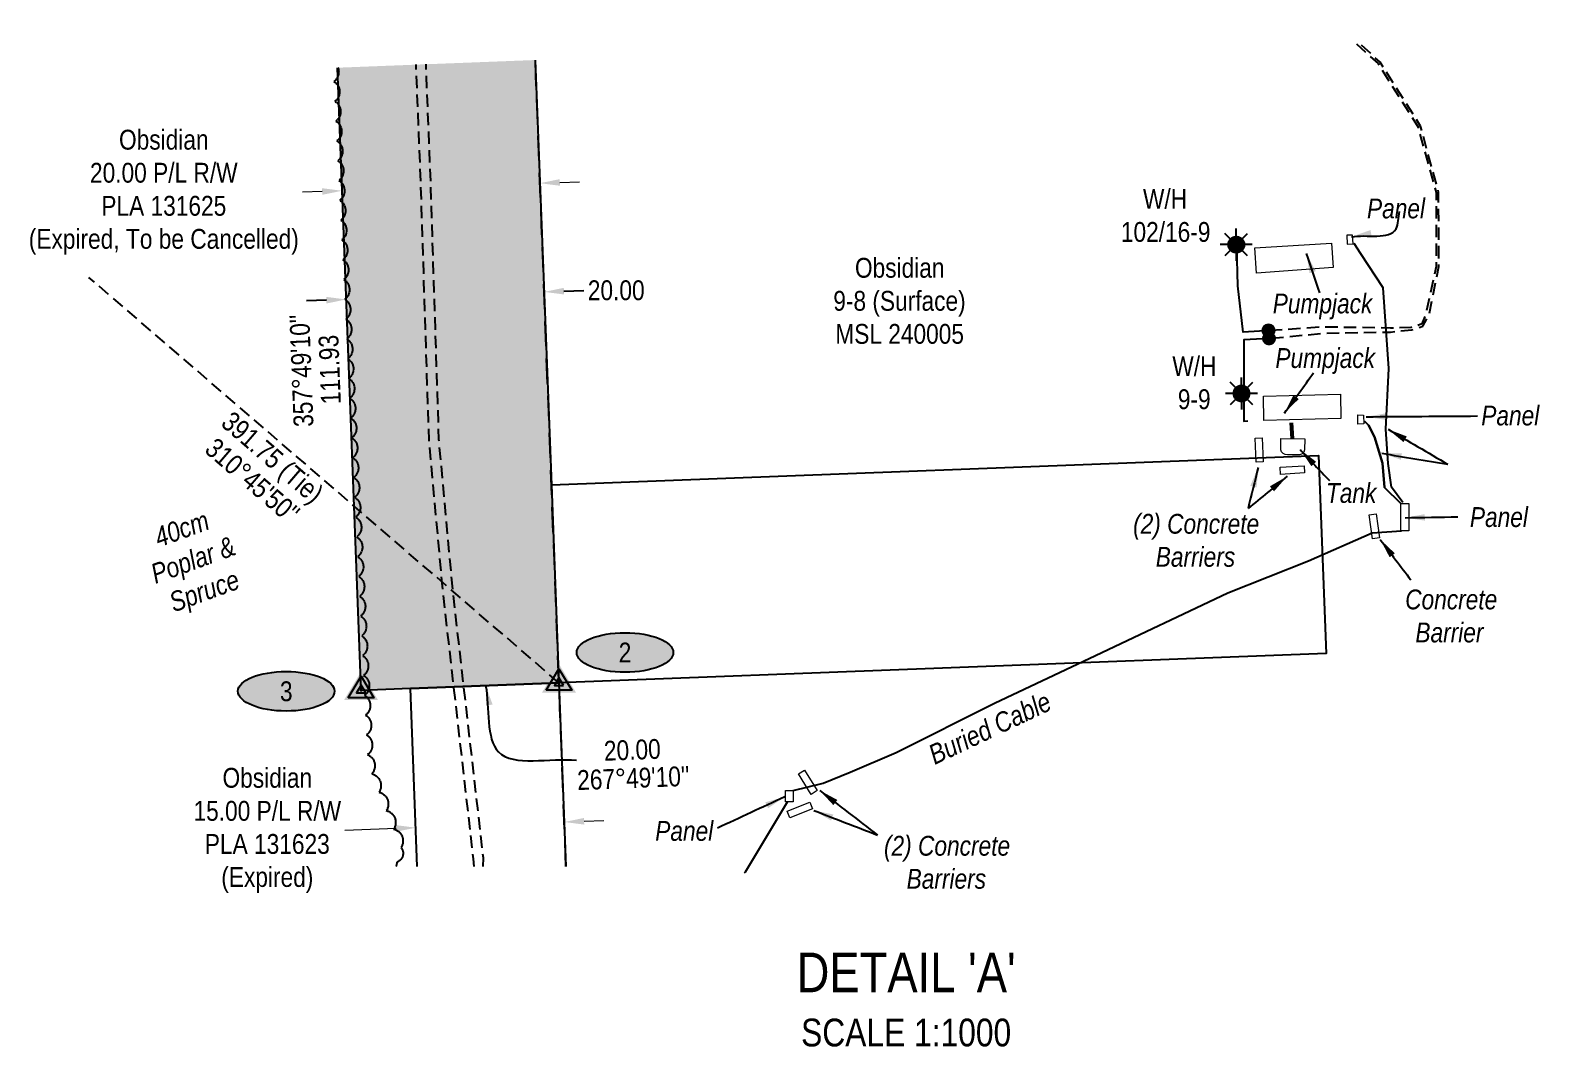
# Model space of a CAD drawing. Extents: x 604743 to 608691, y 5877740 to 5881429.
# Drawn here: x 606408 to 607170, y 5878021 to 5878534 of the extents above; entities that cross this region are included whole.
import ezdxf
from ezdxf.enums import TextEntityAlignment as Align

# ---------------------------------------------------------------- set-up
doc = ezdxf.new("R2010")
doc.units = 0
doc.header["$LTSCALE"] = 5
doc.header["$PDMODE"] = 34
doc.header["$PDSIZE"] = 0.03
for name, pattern in [('0', [1, 1, 0]), ('foc-ACCESSROAD', [3.75, 2.5, -1.25]), ('foc-TIELINE', [1.875, 1.25, -0.625]), ('UG_PIPE', [1.875, 1.25, -0.625])]:
    doc.linetypes.add(name, pattern=pattern)
doc.layers.get('Defpoints').update_dxf_attribs({"color": 9})
for name, color, linetype in [('AS-CABLE', 224, 'foc-CABLE'), ('AS-PIPE-UG', 44, 'UG_PIPE'), ('AS-SYMBOL', 7, 'Continuous'), ('C-RW', 13, 'Continuous'), ('C-WS', 13, 'foc-ACCESSROAD'), ('C-WS-S', 8, 'Continuous'), ('DETAIL-T', 7, 'Continuous'), ('L-BD', 7, 'Continuous'), ('L-MON', 1, 'Continuous'), ('L-TIE', 7, 'foc-TIELINE'), ('P-ELEVATION', 7, 'Continuous'), ('P-PROPOSED', 10, 'Continuous'), ('P-PROPOSED-H', 21, 'Continuous'), ('P-STATION', 7, 'Continuous'), ('P-TXT', 4, 'Continuous'), ('T-BUSH', 110, '0'), ('T-BUSH-T', 110, 'Continuous')]:
    doc.layers.add(name, color=color, linetype=linetype)
for name, color, linetype, lineweight in [('AS-GENERAL', 48, 'Continuous', 18), ('C-RW-T', 13, 'Continuous', 9), ('C-WS-T', 13, 'Continuous', 9), ('T-TEXT', 48, 'Continuous', 18)]:
    doc.layers.add(name, color=color, linetype=linetype, lineweight=lineweight)
doc.layers.add('AS-PIPE-AG', color=7, linetype='Continuous', true_color=0x7d00fa)
doc.styles.add('80', font='ARIALN.TTF', dxfattribs={"height": 10})
doc.styles.add('80CG', font='ARIALN.TTF', dxfattribs={"height": 10})
doc.styles.add('80L', font='ARIALN.TTF', dxfattribs={"height": 10})
doc.styles.add('80LS', font='ARIALNI.TTF', dxfattribs={"height": 10})
doc.styles.add('foc-LtypeFont', font='ARIALN.TTF', dxfattribs={"height": 7.35})
doc.linetypes.add('foc-CABLE', pattern='A,2,-1,["C",foc-LtypeFont,S=0.2,R=0,X=-0.625,Y=-0.75],-1.24,8', length=12.24)
doc.dimstyles.new('Compass 5 000', dxfattribs={"dimscale": 5, "dimtxt": 9, "dimasz": 2, "dimexe": 0.2, "dimexo": 0.0625, "dimgap": 0.5, "dimtad": 0, "dimtih": 1, "dimtoh": 1, "dimzin": 0, "dimdsep": 46, "dimtxsty": '80CG', "dimcen": 0.1, "dimse1": 1, "dimse2": 1, "dimclrd": 256, "dimclrt": 256, "dimaunit": 1, "dimadec": 4, "dimazin": 0, "dimtfac": 0.06, "dimtofl": 0, "dimtmove": 0, "dimatfit": 1, "dimfxl": 0.2, "dimtolj": 1, "dimtzin": 0, "dimlwd": -1, "dimarcsym": 0})

# ---------------------------------------------------------------- blocks, each defined once
blk = doc.blocks.new('GAS')
h = blk.add_hatch(color=255)
h.dxf.hatch_style = 1
edge = h.paths.add_edge_path()
edge.add_arc((0, 0), 0.9, 0, 360)
for p, q in [((0, 0.81), (0, 1.62)), ((-0.81, 0), (-1.62, 0)), ((-0.57, 0.57), (-1.14, 1.14)), ((0.57, 0.57), (1.14, 1.14)), ((1.62, 0), (0.81, 0)), ((-0.57, -0.57), (-1.14, -1.14)), ((0, -0.81), (0, -1.62)), ((1.14, -1.14), (0.57, -0.57))]:
    blk.add_line(p, q)
blk.add_circle((0, 0), 0.8)
blk = doc.blocks.new('RISER')
h = blk.add_hatch(color=255)
h.dxf.hatch_style = 1
edge = h.paths.add_edge_path()
edge.add_arc((0, 0), 0.7, 0, 360)
blk.add_hatch(color=13).paths.add_polyline_path([(0.58, -0.15), (-0.58, -0.15, 0.774597)])
at = {"color": 13}
blk.add_line((-0.58, -0.15), (0.58, -0.15), dxfattribs=at)
blk.add_circle((0, 0), 0.6, dxfattribs=at)
blk = doc.blocks.new('*D633')
at = {"layer": 'C-RW-T', "transparency": 16777216}
for p, q in [((606555.62, 5878452.71), (606545.63, 5878452.33)), ((606675.49, 5878457.28), (606685.49, 5878457.66))]:
    blk.add_line(p, q, dxfattribs=at)
for points in [[(606555.56, 5878454.38), (606555.69, 5878451.05), (606565.62, 5878453.09)], [(606675.43, 5878458.94), (606675.56, 5878455.61), (606665.5, 5878456.9)]]:
    blk.add_solid(points, dxfattribs=at)
at = {"layer": 'Defpoints', "color": 0, "transparency": 16777216}
for p in [(606665.5, 5878456.9), (606567.85, 5878394.37), (606667.74, 5878398.17)]:
    blk.add_point(p, dxfattribs=at)
at = {"layer": 'C-RW-T', "transparency": 16777216, "insert": (606475.69, 5878452.33), "char_height": 10, "attachment_point": 5, "style": '80CG'}
blk.add_mtext('\\A1;Obsidian\\P20.00 P/L R/W\\PPLA 131625\\P(Expired, To be Cancelled)', dxfattribs=at)
blk = doc.blocks.new('*D634')
at = {"layer": 'C-RW-T', "transparency": 16777216}
for p, q in [((606687.76, 5878135.16), (606697.75, 5878135.54)), ((606592.86, 5878131.54), (606567.01, 5878130.56))]:
    blk.add_line(p, q, dxfattribs=at)
for points in [[(606592.8, 5878133.21), (606592.93, 5878129.88), (606602.86, 5878131.92)], [(606687.7, 5878136.82), (606687.82, 5878133.49), (606677.77, 5878134.78)]]:
    blk.add_solid(points, dxfattribs=at)
at = {"layer": 'Defpoints', "color": 0, "transparency": 16777216}
for p in [(606601.89, 5878157.21), (606676.81, 5878160.06), (606602.86, 5878131.92)]:
    blk.add_point(p, dxfattribs=at)
at = {"layer": 'C-RW-T', "transparency": 16777216, "insert": (606527.92, 5878130.56), "char_height": 10, "attachment_point": 5, "style": '80CG'}
blk.add_mtext('\\A1;Obsidian\\P15.00 P/L R/W\\PPLA 131623\\P(Expired)', dxfattribs=at)
blk = doc.blocks.new('*D652')
at = {"layer": 'Defpoints', "color": 0, "transparency": 16777216}
for p in [(606667.36, 5878408.17), (606567.47, 5878404.36), (606667.59, 5878402.09)]:
    blk.add_point(p, dxfattribs=at)
at = {"layer": 'P-TXT', "transparency": 16777216}
for p, q in [((606677.58, 5878402.47), (606687.57, 5878402.85)), ((606557.71, 5878397.9), (606547.72, 5878397.52))]:
    blk.add_line(p, q, dxfattribs=at)
for points in [[(606557.65, 5878399.57), (606557.77, 5878396.24), (606567.7, 5878398.28)], [(606677.52, 5878404.13), (606677.65, 5878400.8), (606667.59, 5878402.09)]]:
    blk.add_solid(points, dxfattribs=at)
at = {"layer": 'P-TXT', "transparency": 16777216, "insert": (606703.97, 5878402.85), "char_height": 10, "attachment_point": 5, "style": '80CG'}
blk.add_mtext('\\A1;20.00', dxfattribs=at)
blk = doc.blocks.new('TRIA')
blk.add_hatch(color=255).paths.add_polyline_path([(-0.04, 1.52), (-1.47, -0.87), (1.39, -0.87)])
blk = doc.blocks.new('Hybrid_EC')
at = {"color": 251}
for points in [[(-1.3, -0.74), (0, 1.42), (1.3, -0.74)], [(0.47, -0.26), (0, 0.53), (-0.47, -0.26)]]:
    blk.add_lwpolyline(points, close=True, dxfattribs=at)
at = {"layer": 'Defpoints'}
blk.add_circle((0, 0), 0.05, dxfattribs=at)
at = {"xscale": 1.2, "yscale": 1.2, "zscale": 1.2}
blk.add_blockref('TRIA', (0.05, 0.06), dxfattribs=at)
blk = doc.blocks.new('*U657')
at = {"layer": 'P-ELEVATION'}
h = blk.add_hatch(color=111, dxfattribs=at)
h.dxf.hatch_style = 1
edge = h.paths.add_edge_path()
edge.add_ellipse((0, 0), major_axis=(-24.38, 0), ratio=0.410256, start_angle=0, end_angle=360)
at = {"layer": 'P-ELEVATION', "color": 7, "flags": 128}
blk.add_lwpolyline([(0, 0, 12.5, 0, 0), (-13.44, -0.46, 0, 0, 0)], format="xyseb", dxfattribs=at)
at = {"layer": 'P-ELEVATION', "color": 7}
blk.add_ellipse((0, 0), major_axis=(-24.38, 0), ratio=0.410256, dxfattribs=at)
at = {"layer": 'P-ELEVATION', "style": '80'}
blk.add_attdef('ELEVATION', text='', height=10, dxfattribs=at).set_placement((0, 0), align=Align.MIDDLE_CENTER)

msp = doc.modelspace()

# ---------------------------------------------------------------- hatches: boundary and pattern name
at = {"layer": 'P-PROPOSED-H'}
h = msp.add_hatch(color=256, dxfattribs=at)
h.dxf.hatch_style = 1
h.paths.add_polyline_path([(606671.292, 5878304.849), (606663.137, 5878519.014), (606563.255, 5878515.133), (606575.211, 5878201.16), (606600.183, 5878202.111), (606675.096, 5878204.964)])

# ---------------------------------------------------------------- linework, layer by layer
at = {"layer": 'AS-CABLE', "flags": 128}
for points in [[(607100.952, 5878295.834), (607095.222, 5878303.649), (607093.402, 5878315.604), (607092.217, 5878332.944), (607093.802, 5878363.429), (607091.027, 5878404.169), (607079.752, 5878421.319), (607076.327, 5878426.484)], [(607100.952, 5878295.834), (607095.222, 5878303.649), (607093.402, 5878315.604), (607092.217, 5878332.944), (607093.802, 5878363.429)], [(607081.522, 5878336.934), (607083.537, 5878334.959), (607086.562, 5878328.959), (607090.652, 5878315.769), (607091.612, 5878303.524), (607099.837, 5878295.364)], [(607099.837, 5878295.364), (607091.612, 5878303.524), (607090.652, 5878315.769), (607086.562, 5878328.959), (607083.537, 5878334.959)], [(606793.332, 5878150.674), (606808.347, 5878154.424), (606822.032, 5878159.884), (606845.142, 5878169.759), (606894.852, 5878194.704), (606945.762, 5878218.799), (607012.652, 5878250.304), (607053.352, 5878266.469), (607085.332, 5878280.539), (607100.177, 5878281.644)], [(606793.332, 5878150.674), (606808.347, 5878154.424), (606822.032, 5878159.884), (606845.142, 5878169.759), (606894.852, 5878194.704), (606945.762, 5878218.799), (607012.652, 5878250.304), (607053.352, 5878266.469), (607085.332, 5878280.539), (607100.177, 5878281.644)], [(606768.677, 5878109.236), (606769.137, 5878109.699), (606790.457, 5878144.969)], [(606768.677, 5878109.236), (606769.137, 5878109.699), (606790.457, 5878144.969)]]:
    msp.add_lwpolyline(points, dxfattribs=at)
at = {"layer": 'AS-GENERAL', "flags": 128}
for points in [[(607072.807, 5878426.184), (607075.762, 5878426.309), (607075.537, 5878430.779), (607072.557, 5878430.714)], [(607065.75, 5878414.397), (607026.999, 5878411.468), (607026.17, 5878424.383), (607064.823, 5878426.657)], [(607069.657, 5878338.194), (607030.808, 5878337.22), (607030.5, 5878349.511), (607069.349, 5878350.484)], [(607081.142, 5878335.494), (607078.182, 5878335.334), (607078.117, 5878340.064), (607081.042, 5878339.864)]]:
    msp.add_lwpolyline(points, close=True, dxfattribs=at)
at = {"layer": 'AS-GENERAL'}
for points in [[(607026.288, 5878328.403), (607029.862, 5878328.556), (607030.383, 5878316.384), (607026.808, 5878316.231)], [(607051.12, 5878314.38), (607051.332, 5878310.808), (607039.17, 5878310.086), (607038.958, 5878313.657)], [(607099.837, 5878295.364), (607103.848, 5878295.364), (607103.848, 5878281.644), (607099.837, 5878281.644)], [(607089.133, 5878278.087), (607085.594, 5878277.565), (607083.815, 5878289.618), (607087.355, 5878290.14)], [(606795.868, 5878159.065), (606798.906, 5878160.956), (606805.343, 5878150.612), (606802.306, 5878148.722)], [(606789.435, 5878150.674), (606793.332, 5878150.674), (606793.332, 5878144.969), (606789.435, 5878144.969)], [(606791.586, 5878136.945), (606790.28, 5878140.276), (606801.623, 5878144.723), (606802.929, 5878141.392)]]:
    msp.add_lwpolyline(points, close=True, dxfattribs=at)
msp.add_lwpolyline([(607048.354, 5878319.885), (607042.643, 5878319.975, -0.3710626), (607039.279, 5878322.485), (607039.369, 5878328.196), (607051.421, 5878328.007), (607051.334, 5878322.485, -0.3838949), (607047.688, 5878319.896)], format="xyb", dxfattribs=at)
at = {"layer": 'AS-PIPE-AG', "flags": 128}
for points in [[(607034.172, 5878382.564), (607020.378, 5878381.806), (607017.603, 5878405.217), (607017.16, 5878425.058)], [(607033.352, 5878378.589), (607020.588, 5878377.898), (607020.638, 5878336.898), (607022.662, 5878337.016)], [(607044.657, 5878328.113), (607044.255, 5878336.057)], [(607045.655, 5878328.164), (607045.255, 5878336.082)]]:
    msp.add_lwpolyline(points, dxfattribs=at)
at = {"layer": 'AS-PIPE-UG', "flags": 128}
for points in [[(607077.429, 5878527.103), (607088.372, 5878517.214), (607108.532, 5878485.209), (607117.737, 5878452.154), (607117.752, 5878414.954), (607112.362, 5878390.879), (607110.537, 5878385.924), (607105.117, 5878384.124), (607094.627, 5878383.829), (607060.637, 5878384.374), (607034.172, 5878382.564)], [(607034.467, 5878378.684), (607061.262, 5878381.319), (607094.582, 5878381.839), (607105.387, 5878382.959), (607111.002, 5878384.819), (607114.032, 5878390.289), (607119.042, 5878414.819), (607118.902, 5878452.379), (607109.782, 5878485.724), (607089.432, 5878517.919), (607079.271, 5878527.139)], [(606632.224, 5878112.376), (606631.952, 5878116.259), (606616.587, 5878250.734), (606609.532, 5878327.319), (606605.372, 5878457.304), (606603.007, 5878516.724)], [(606636.81, 5878112.376), (606636.93, 5878116.718), (606621.559, 5878251.247), (606614.523, 5878327.629), (606610.367, 5878457.484), (606608.001, 5878516.914)]]:
    msp.add_lwpolyline(points, dxfattribs=at)
at = {"layer": 'C-RW'}
for points in [[(606663.137, 5878519.014), (606671.292, 5878304.849), (607058.349, 5878319.589), (607062.153, 5878219.704), (606675.096, 5878204.964), (606600.183, 5878202.111), (606575.211, 5878201.16), (606563.255, 5878515.133)], [(606603.6, 5878112.376), (606600.183, 5878202.111), (606675.096, 5878204.964), (606678.622, 5878112.376)]]:
    msp.add_lwpolyline(points, dxfattribs=at)
at = {"layer": 'C-WS', "flags": 128}
msp.add_lwpolyline([(606678.622, 5878112.376), (606663.137, 5878519.014)], dxfattribs=at)
at = {"layer": 'P-PROPOSED', "flags": 128}
msp.add_lwpolyline([(606663.137, 5878519.014), (606671.292, 5878304.849), (606675.096, 5878204.964), (606600.183, 5878202.111), (606575.211, 5878201.16), (606563.255, 5878515.133)], dxfattribs=at)
at = {"layer": 'T-BUSH', "flags": 128}
msp.add_lwpolyline([(606563.512, 5878515.22, -0.3323036), (606561.569, 5878508.18, -0.5205671), (606562.059, 5878498.196, -0.5205671), (606562.549, 5878488.212, -0.5205671), (606563.039, 5878478.229, -0.5205671), (606563.529, 5878468.245, -0.5205671), (606564.019, 5878458.261, -0.5205671), (606564.514, 5878448.278, -0.5205671), (606565.015, 5878438.294, -0.5205671), (606565.516, 5878428.311, -0.5205671), (606566.017, 5878418.328, -0.5205671), (606566.518, 5878408.345, -0.5205671), (606567.019, 5878398.362, -0.5205671), (606567.52, 5878388.378, -0.5205671), (606568.021, 5878378.395, -0.5205671), (606568.522, 5878368.412, -0.5205671), (606569.023, 5878358.429, -0.5205671), (606569.524, 5878348.446, -0.5205671), (606570.025, 5878338.462, -0.5205671), (606570.526, 5878328.479, -0.5205671), (606571.027, 5878318.496, -0.5205671), (606571.528, 5878308.513, -0.5205671), (606572.029, 5878298.53, -0.5205671), (606572.53, 5878288.546, -0.5205671), (606573.031, 5878278.563, -0.5205671), (606573.532, 5878268.58, -0.5205671), (606574.033, 5878258.597, -0.5205671), (606574.534, 5878248.613, -0.5205671), (606575.035, 5878238.63, -0.5205671), (606575.536, 5878228.647, -0.5205671), (606576.037, 5878218.664, -0.5205671), (606576.538, 5878208.681, -0.5205671), (606577.04, 5878198.697, -0.5205671), (606577.541, 5878188.714, -0.5205671), (606578.042, 5878178.731, -0.5205671), (606578.543, 5878168.748, -0.5205671), (606580.583, 5878159.1, -0.5205671), (606584.279, 5878149.813, -0.5205671), (606587.976, 5878140.526, -0.5205671), (606591.672, 5878131.238, -0.5205671), (606595.369, 5878121.951, -0.5205671), (606593.268, 5878114.491, -0.0892987), (606592.822, 5878112.376, -0.0892987)], format="xyb", dxfattribs=at)

# ---------------------------------------------------------------- block references
at = {"layer": 'AS-SYMBOL'}
for p, xscale, yscale, zscale in [((607033.087, 5878382.664), 4.997884199999981, 4.997884199999981, 4.997884199999981), ((607033.087, 5878382.664), 4.997902048803396, 4.997902048803396, 4.997902048803396), ((607033.352, 5878378.589), 4.997884199999981, 4.997884199999981, 4.997884199999981), ((607033.352, 5878378.589), 4.997902048803396, 4.997902048803396, 4.997902048803396)]:
    msp.add_blockref('RISER', p, dxfattribs=dict(at, xscale=xscale, yscale=yscale, zscale=zscale))
at = {"layer": 'C-WS-S', "xscale": 4.997884199999981, "yscale": 4.997884199999981, "zscale": 4.997884199999981}
for p in [(607016.815, 5878425.911), (607019.476, 5878350.884)]:
    msp.add_blockref('GAS', p, dxfattribs=at)
at = {"layer": 'L-MON', "xscale": 4.997884199999986, "yscale": 4.997884199999986, "zscale": 4.997884199999986}
for p in [(606575.211, 5878201.16), (606675.096, 5878204.964)]:
    msp.add_blockref('Hybrid_EC', p, dxfattribs=at)
at = {"layer": 'P-STATION', "xscale": 0.9991180589313364, "yscale": 0.9991180589313364, "zscale": 0.9991180589313364}
for p, values in [((606708.4, 5878220.263), {'ELEVATION': '2'}), ((606537.487, 5878200.709), {'ELEVATION': '3'})]:
    msp.add_blockref('*U657', p, dxfattribs=at).add_auto_attribs(values)

# ---------------------------------------------------------------- texts
at = {"layer": 'AS-CABLE', "insert": (606860.41, 5878172.557), "char_height": 9.9958, "attachment_point": 1, "rotation": 25.327547, "style": '80L'}
msp.add_mtext_dynamic_manual_height_columns('{\\fArial Narrow|b0|i1|c0|p34;Buried Cable}', width=66.00681, gutter_width=49.979, heights=[0], dxfattribs=at)
at = {"layer": 'C-WS-T', "char_height": 9.99157, "attachment_point": 1, "style": '80L'}
for s, width, insert in [('\\pi11.826;W/H\\P\\pi0.67283;102/16-9', 44.78788, (606957.937, 5878453.975)), ('\\pi11.214;Obsidian\\P\\pi0.29229;9-8 (Surface)\\P\\pi1.3214;MSL 240005', 66.225, (606813.208, 5878419.237)), ('\\pi0.79425;W/H\\P\\pi3.5784;9-9', 22.72348, (606983.769, 5878369.636))]:
    msp.add_mtext_dynamic_manual_height_columns(s, width=width, gutter_width=49.979, heights=[0], dxfattribs=dict(at, insert=insert))
at = {"layer": 'DETAIL-T', "color": 3, "insert": (606850.262, 5878045.192), "char_height": 19.9847, "width": 176.79901, "attachment_point": 5, "style": '80CG'}
msp.add_mtext("DETAIL 'A'\\P{\\H0.7x;SCALE 1:1000}", dxfattribs=at)
at = {"layer": 'L-BD', "style": '80L'}
for s, height, rotation, p in [("357°49'10''", 9.99577, 92.1808, (606545.149, 5878362.368)), ('111.93', 9.9958, 92.1808, (606559.382, 5878362.91)), ('20.00', 9.9958, 2.1809, (606712.088, 5878171.181)), ("267°49'10''", 9.99577, 2.1809, (606712.63, 5878156.948))]:
    msp.add_text(s, height=height, rotation=rotation, dxfattribs=at).set_placement(p, align=Align.MIDDLE)
at = {"layer": 'T-BUSH-T', "linetype": 'Continuous', "insert": (606482.989, 5878287.36), "char_height": 9.9958, "width": 43.84012, "attachment_point": 2, "rotation": 20, "style": '80LS', "bg_fill": 2}
msp.add_mtext('40cm \\PPoplar & Spruce', dxfattribs=at)
at = {"layer": 'T-TEXT', "char_height": 9.9958, "attachment_point": 1, "style": '80L'}
for s, width, insert in [('{\\fArial Narrow|b0|i1|c0|p34;Panel}', 11.58616, (607082.785, 5878449.167)), ('{\\fArial Narrow|b0|i1|c0|p34;Pumpjack}', 19.24031, (607035.236, 5878401.249)), ('{\\fArial Narrow|b0|i1|c0|p34;Pumpjack}', 19.24031, (607036.572, 5878373.731)), ('{\\fArial Narrow|b0|i1|c0|p34;Tank}', 26.16678, (607062.056, 5878305.696)), ('\\pi0.53409;{\\fArial Narrow|b0|i1|c0|p34;(2) Concrete \\P\\pi11.948;Barriers }', 63.4499, (606964.246, 5878290.16))]:
    msp.add_mtext_dynamic_manual_height_columns(s, width=width, gutter_width=49.979, heights=[0], dxfattribs=dict(at, insert=insert))
at = {"layer": 'T-TEXT', "insert": (607134.711, 5878293.545), "char_height": 9.9958, "attachment_point": 1, "style": '80L', "bg_fill": 3, "box_fill_scale": 1.15, "bg_fill_color": 256, "bg_fill_true_color": 256, "bg_fill_transparency": 0}
msp.add_mtext_dynamic_manual_height_columns('{\\fArial Narrow|b0|i1|c0|p34;Panel}', width=11.58616, gutter_width=49.979, heights=[0], dxfattribs=at)

# ---------------------------------------------------------------- dimensions: what is measured, and where the dimension line sits
at = {"layer": 'C-RW-T'}
for base, p1, p2, angle, text, picture, middle in [((606665.502, 5878456.898), (606567.853, 5878394.371), (606667.738, 5878398.175), 2.180806, 'Obsidian\\P20.00 P/L R/W\\PPLA 131625\\P(Expired, To be Cancelled)', '*D633', (606475.693, 5878452.333)), ((606602.856, 5878131.925), (606676.806, 5878160.065), (606601.893, 5878157.212), 182.180945, 'Obsidian\\P15.00 P/L R/W\\PPLA 131623\\P(Expired)', '*D634', (606527.924, 5878130.559))]:
    dim = msp.add_linear_dim(base=base, p1=p1, p2=p2, angle=angle, text=text, dimstyle='Compass 5 000', dxfattribs=at)
    dim.commit()
    dim.dimension.update_dxf_attribs({"geometry": picture, "text_midpoint": middle, "dimtype": 161})
at = {"layer": 'P-TXT'}
dim = msp.add_linear_dim(base=(606667.589, 5878402.086), p1=(606567.473, 5878404.362), p2=(606667.358, 5878408.165), angle=2.180806, text='20.00', dimstyle='Compass 5 000', dxfattribs=at)
dim.commit()
dim.dimension.update_dxf_attribs({"geometry": '*D652', "text_midpoint": (606703.966, 5878402.847), "dimtype": 161})

# ---------------------------------------------------------------- leaders
at = {"layer": 'AS-CABLE', "path_type": 1}
for points in [[(607093.403, 5878332.83), (607123.581, 5878315.182)], [(607090.282, 5878320.712), (607123.581, 5878315.182)]]:
    msp.add_leader(points, dimstyle='Compass 5 000', override={"dimgap": 0.5, "dimtad": 0}, dxfattribs=at)
at = {"layer": 'L-BD', "path_type": 1}
msp.add_leader([(606638.094, 5878203.555), (606644.502, 5878170.116), (606683.909, 5878165.889)], dimstyle='Compass 5 000', override={"dimgap": 0.5, "dimtad": 0}, dxfattribs=at)
at = {"layer": 'T-TEXT', "path_type": 1}
for points in [[(607075, 5878429.908), (607097.425, 5878433.876), (607099.188, 5878442.581)], [(607052.155, 5878421.517), (607058.905, 5878401.537)], [(607041.13, 5878340.942), (607055.866, 5878361.342)], [(607082.34, 5878339.134), (607138.511, 5878339.514)], [(607049.055, 5878322.58), (607063.869, 5878306.91)], [(607027.902, 5878313.627), (607022.764, 5878292.828)], [(607042.544, 5878309.133), (607022.764, 5878292.828)], [(607101.976, 5878288.23), (607128.582, 5878288.65)], [(607089.483, 5878277.247), (607104.918, 5878256.865)], [(606788.971, 5878147.445), (606755.005, 5878131.66)], [(606806.624, 5878150.722), (606835.768, 5878128.222)], [(606803.627, 5878140.645), (606835.768, 5878128.222)]]:
    msp.add_leader(points, dimstyle='Compass 5 000', override={"dimgap": 0.5, "dimtad": 0, "dimclrd": 256}, dxfattribs=at)

# ---------------------------------------------------------------- next in the draw order: linework, layer by layer
at = {"layer": 'L-TIE'}
msp.add_line((606675.096, 5878204.964), (606437.918, 5878409.43), dxfattribs=at)

# ---------------------------------------------------------------- next in the draw order: texts
at = {"layer": 'L-BD', "style": '80L'}
for s, p in [('391.75 (Tie)', (606529.759, 5878317.718)), ("310°45'50''", (606520.459, 5878306.929))]:
    msp.add_text(s, height=9.99577, rotation=319.2362, dxfattribs=at).set_placement(p, align=Align.MIDDLE)
at = {"layer": 'T-TEXT', "char_height": 9.9958, "attachment_point": 1, "style": '80L', "bg_fill": 3, "box_fill_scale": 1.15, "bg_fill_color": 256, "bg_fill_true_color": 256, "bg_fill_transparency": 0}
for s, width, insert in [('{\\fArial Narrow|b0|i1|c0|p34;Panel}', 11.58616, (607140.441, 5878344.759)), ('\\pi0.56818;{\\fArial Narrow|b0|i1|c0|p34;Concrete \\P\\pi5.7127;Barrier }', 46.2743, (607101.495, 5878252.015)), ('{\\fArial Narrow|b0|i1|c0|p34;Panel}', 13.43219, (606723.651, 5878135.295)), ('\\pi0.53409;{\\fArial Narrow|b0|i1|c0|p34;(2) Concrete \\P\\pi11.948;Barriers }', 63.4499, (606838.545, 5878127.808))]:
    msp.add_mtext_dynamic_manual_height_columns(s, width=width, gutter_width=49.979, heights=[0], dxfattribs=dict(at, insert=insert))

doc.saveas('drawing.dxf')
